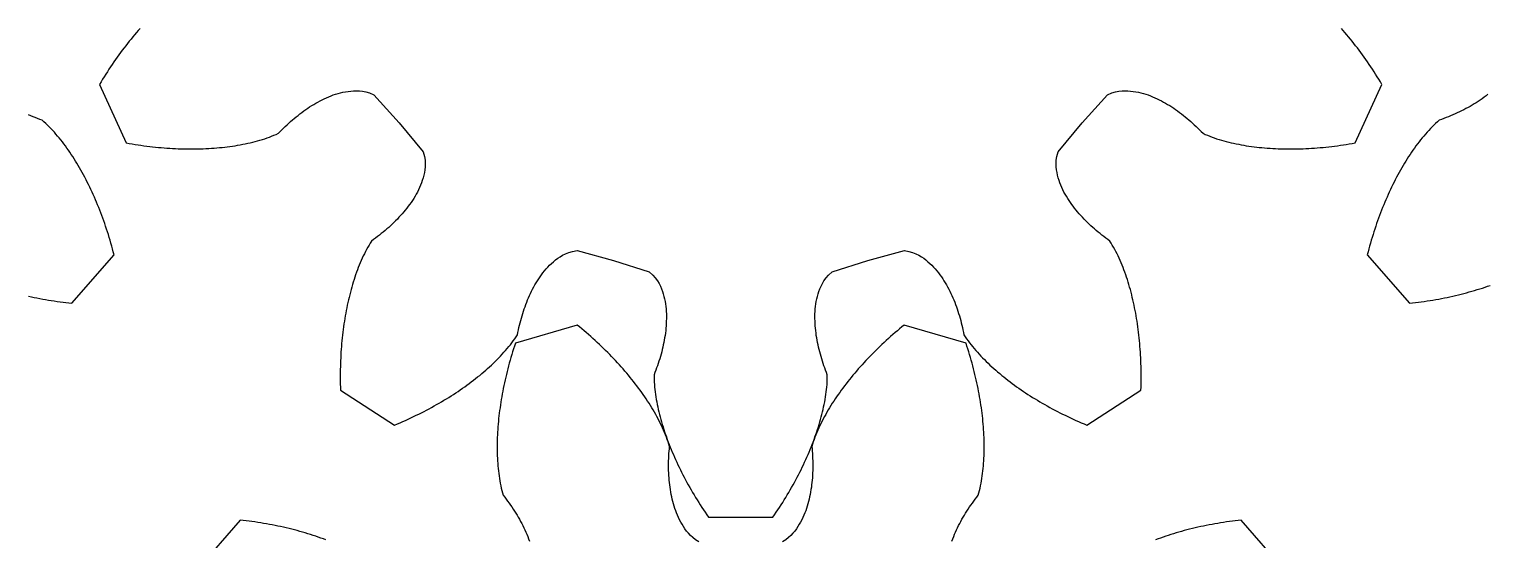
# Model space of a CAD drawing. Header units: metres. Extents: x -83 to 83, y -83 to 83.
# Drawn here: x -26.8 to 28.1, y -26.8 to -7.6 of the extents above; entities that cross this region are included whole.
import ezdxf

# ---------------------------------------------------------------- set-up
doc = ezdxf.new("R2010")
doc.units = ezdxf.units.M

msp = doc.modelspace()

# ---------------------------------------------------------------- linework, layer by layer
for points in [[(-22.602, -7.583), (-22.671, -7.661), (-22.739, -7.74), (-22.807, -7.82), (-22.874, -7.9), (-22.941, -7.982), (-23.008, -8.064), (-23.074, -8.148), (-23.139, -8.232), (-23.205, -8.317), (-23.269, -8.402), (-23.334, -8.489), (-23.398, -8.577), (-23.461, -8.665), (-23.524, -8.754), (-23.587, -8.844), (-23.649, -8.934), (-23.71, -9.026), (-23.771, -9.118), (-23.832, -9.211), (-23.892, -9.305), (-23.952, -9.399), (-24.011, -9.495), (-24.07, -9.591), (-24.128, -9.688), (-23.122, -11.89), (-23.011, -11.91), (-22.899, -11.928), (-22.789, -11.946), (-22.678, -11.963), (-22.568, -11.979), (-22.458, -11.994), (-22.348, -12.008), (-22.239, -12.022), (-22.13, -12.034), (-22.021, -12.046), (-21.912, -12.056), (-21.804, -12.066), (-21.696, -12.075), (-21.588, -12.083), (-21.481, -12.091), (-21.374, -12.097), (-21.268, -12.102), (-21.161, -12.107), (-21.056, -12.111), (-20.95, -12.114), (-20.845, -12.115), (-20.74, -12.116), (-20.636, -12.117), (-20.532, -12.116), (-20.428, -12.114), (-20.325, -12.112), (-20.222, -12.108), (-20.12, -12.104), (-20.018, -12.098), (-19.917, -12.092), (-19.816, -12.085), (-19.715, -12.077), (-19.615, -12.068), (-19.516, -12.058), (-19.416, -12.047), (-19.318, -12.035), (-19.22, -12.022), (-19.122, -12.008), (-19.025, -11.993), (-18.929, -11.977), (-18.833, -11.96), (-18.738, -11.942), (-18.643, -11.923), (-18.549, -11.903), (-18.456, -11.882), (-18.363, -11.86), (-18.271, -11.837), (-18.18, -11.812), (-18.089, -11.786), (-17.999, -11.759), (-17.91, -11.731), (-17.822, -11.701), (-17.735, -11.67), (-17.649, -11.637), (-17.564, -11.603), (-17.48, -11.567), (-17.397, -11.528), (-17.331, -11.465), (-17.267, -11.399), (-17.201, -11.335), (-17.135, -11.271), (-17.069, -11.209), (-17.003, -11.145), (-16.935, -11.085), (-16.866, -11.025), (-16.797, -10.966), (-16.728, -10.908), (-16.656, -10.853), (-16.585, -10.797), (-16.513, -10.742), (-16.441, -10.688), (-16.367, -10.638), (-16.293, -10.586), (-16.219, -10.535), (-16.142, -10.488), (-16.066, -10.439), (-15.988, -10.395), (-15.909, -10.351), (-15.829, -10.309), (-15.748, -10.268), (-15.667, -10.228), (-15.584, -10.19), (-15.501, -10.153), (-15.415, -10.121), (-15.329, -10.086), (-15.241, -10.057), (-15.151, -10.03), (-15.06, -10.004), (-14.965, -9.984), (-14.869, -9.966), (-14.771, -9.951), (-14.671, -9.937), (-14.567, -9.931), (-14.461, -9.927), (-14.349, -9.931), (-14.23, -9.943), (-14.1, -9.971), (-13.962, -10.011), (-13.799, -10.082), (-12.848, -11.133), (-12.848, -11.133), (-11.943, -12.224), (-11.896, -12.395), (-11.877, -12.538), (-11.867, -12.67), (-11.872, -12.789), (-11.884, -12.901), (-11.903, -13.006), (-11.924, -13.108), (-11.952, -13.204), (-11.981, -13.299), (-12.012, -13.392), (-12.045, -13.483), (-12.084, -13.569), (-12.124, -13.654), (-12.165, -13.738), (-12.211, -13.817), (-12.255, -13.898), (-12.304, -13.976), (-12.354, -14.052), (-12.405, -14.127), (-12.457, -14.201), (-12.51, -14.274), (-12.564, -14.346), (-12.62, -14.417), (-12.679, -14.485), (-12.736, -14.554), (-12.797, -14.621), (-12.859, -14.686), (-12.919, -14.753), (-12.983, -14.817), (-13.048, -14.88), (-13.113, -14.942), (-13.178, -15.005), (-13.245, -15.066), (-13.313, -15.126), (-13.382, -15.185), (-13.452, -15.243), (-13.524, -15.3), (-13.595, -15.357), (-13.667, -15.413), (-13.74, -15.469), (-13.814, -15.523), (-13.887, -15.579), (-13.936, -15.656), (-13.984, -15.734), (-14.03, -15.813), (-14.075, -15.894), (-14.118, -15.976), (-14.16, -16.059), (-14.201, -16.143), (-14.24, -16.228), (-14.279, -16.314), (-14.316, -16.401), (-14.353, -16.488), (-14.388, -16.577), (-14.422, -16.666), (-14.455, -16.757), (-14.488, -16.848), (-14.519, -16.939), (-14.549, -17.032), (-14.579, -17.125), (-14.607, -17.219), (-14.635, -17.313), (-14.662, -17.409), (-14.687, -17.504), (-14.712, -17.601), (-14.736, -17.698), (-14.76, -17.796), (-14.782, -17.894), (-14.803, -17.993), (-14.824, -18.093), (-14.844, -18.193), (-14.863, -18.293), (-14.881, -18.394), (-14.898, -18.496), (-14.914, -18.599), (-14.93, -18.701), (-14.945, -18.805), (-14.959, -18.908), (-14.972, -19.013), (-14.984, -19.118), (-14.995, -19.223), (-15.006, -19.329), (-15.016, -19.435), (-15.025, -19.542), (-15.033, -19.649), (-15.04, -19.757), (-15.047, -19.865), (-15.052, -19.973), (-15.057, -20.082), (-15.061, -20.192), (-15.064, -20.301), (-15.066, -20.412), (-15.068, -20.522), (-15.069, -20.633), (-15.069, -20.745), (-15.068, -20.857), (-15.066, -20.969), (-15.063, -21.081), (-15.06, -21.194), (-13.023, -22.503), (-12.919, -22.46), (-12.815, -22.415), (-12.713, -22.37), (-12.61, -22.325), (-12.509, -22.278), (-12.408, -22.232), (-12.308, -22.184), (-12.209, -22.136), (-12.11, -22.088), (-12.013, -22.039), (-11.915, -21.989), (-11.819, -21.939), (-11.723, -21.888), (-11.629, -21.837), (-11.534, -21.785), (-11.441, -21.732), (-11.348, -21.679), (-11.257, -21.626), (-11.165, -21.572), (-11.075, -21.517), (-10.986, -21.462), (-10.897, -21.406), (-10.809, -21.35), (-10.722, -21.293), (-10.636, -21.235), (-10.55, -21.177), (-10.466, -21.119), (-10.382, -21.06), (-10.299, -21), (-10.217, -20.94), (-10.136, -20.88), (-10.056, -20.818), (-9.977, -20.757), (-9.899, -20.694), (-9.821, -20.632), (-9.745, -20.568), (-9.669, -20.505), (-9.595, -20.44), (-9.521, -20.375), (-9.449, -20.31), (-9.377, -20.244), (-9.307, -20.177), (-9.237, -20.11), (-9.169, -20.042), (-9.102, -19.974), (-9.036, -19.905), (-8.971, -19.836), (-8.908, -19.765), (-8.845, -19.695), (-8.785, -19.623), (-8.725, -19.552), (-8.667, -19.479), (-8.61, -19.405), (-8.556, -19.331), (-8.502, -19.256), (-8.451, -19.181), (-8.402, -19.104), (-8.382, -19.015), (-8.363, -18.925), (-8.343, -18.835), (-8.322, -18.746), (-8.299, -18.657), (-8.278, -18.568), (-8.254, -18.481), (-8.228, -18.393), (-8.202, -18.306), (-8.175, -18.22), (-8.144, -18.135), (-8.115, -18.05), (-8.084, -17.965), (-8.053, -17.88), (-8.017, -17.798), (-7.983, -17.714), (-7.948, -17.631), (-7.909, -17.55), (-7.872, -17.468), (-7.83, -17.388), (-7.787, -17.309), (-7.743, -17.23), (-7.697, -17.152), (-7.65, -17.075), (-7.601, -16.998), (-7.551, -16.922), (-7.496, -16.848), (-7.443, -16.773), (-7.384, -16.7), (-7.323, -16.629), (-7.261, -16.558), (-7.192, -16.49), (-7.12, -16.423), (-7.046, -16.357), (-6.97, -16.292), (-6.886, -16.23), (-6.798, -16.169), (-6.702, -16.112), (-6.595, -16.058), (-6.471, -16.012), (-6.333, -15.97), (-6.158, -15.942), (-4.789, -16.311), (-4.789, -16.311), (-3.438, -16.741), (-3.306, -16.859), (-3.213, -16.969), (-3.133, -17.075), (-3.073, -17.177), (-3.022, -17.278), (-2.982, -17.376), (-2.944, -17.474), (-2.915, -17.57), (-2.889, -17.665), (-2.865, -17.76), (-2.844, -17.855), (-2.829, -17.948), (-2.817, -18.041), (-2.807, -18.134), (-2.803, -18.226), (-2.796, -18.318), (-2.795, -18.409), (-2.796, -18.5), (-2.798, -18.591), (-2.802, -18.681), (-2.807, -18.771), (-2.814, -18.861), (-2.822, -18.951), (-2.835, -19.04), (-2.846, -19.129), (-2.861, -19.218), (-2.878, -19.307), (-2.893, -19.395), (-2.912, -19.484), (-2.932, -19.572), (-2.953, -19.659), (-2.973, -19.747), (-2.997, -19.835), (-3.022, -19.922), (-3.048, -20.009), (-3.075, -20.096), (-3.105, -20.183), (-3.134, -20.269), (-3.165, -20.355), (-3.196, -20.442), (-3.229, -20.528), (-3.26, -20.614), (-3.26, -20.705), (-3.258, -20.796), (-3.254, -20.888), (-3.248, -20.98), (-3.24, -21.072), (-3.23, -21.165), (-3.219, -21.258), (-3.207, -21.351), (-3.192, -21.444), (-3.177, -21.537), (-3.16, -21.63), (-3.142, -21.724), (-3.122, -21.818), (-3.101, -21.912), (-3.079, -22.006), (-3.056, -22.1), (-3.032, -22.194), (-3.006, -22.288), (-2.979, -22.383), (-2.951, -22.477), (-2.922, -22.572), (-2.892, -22.666), (-2.861, -22.761), (-2.829, -22.856), (-2.795, -22.95), (-2.761, -23.045), (-2.726, -23.14), (-2.689, -23.235), (-2.652, -23.33), (-2.613, -23.425), (-2.574, -23.52), (-2.533, -23.615), (-2.492, -23.709), (-2.449, -23.804), (-2.406, -23.899), (-2.361, -23.994), (-2.316, -24.089), (-2.27, -24.184), (-2.222, -24.279), (-2.174, -24.373), (-2.125, -24.468), (-2.074, -24.563), (-2.023, -24.657), (-1.971, -24.752), (-1.918, -24.846), (-1.864, -24.94), (-1.809, -25.035), (-1.754, -25.129), (-1.697, -25.223), (-1.639, -25.317), (-1.581, -25.411), (-1.521, -25.505), (-1.461, -25.598), (-1.4, -25.692), (-1.338, -25.785), (-1.275, -25.879), (-1.211, -25.972), (1.211, -25.972), (1.275, -25.879), (1.338, -25.785), (1.4, -25.692), (1.461, -25.598), (1.521, -25.505), (1.581, -25.411), (1.639, -25.317), (1.697, -25.223), (1.754, -25.129), (1.809, -25.035), (1.864, -24.94), (1.918, -24.846), (1.971, -24.752), (2.023, -24.657), (2.074, -24.563), (2.125, -24.468), (2.174, -24.373), (2.222, -24.279), (2.27, -24.184), (2.316, -24.089), (2.361, -23.994), (2.406, -23.899), (2.449, -23.804), (2.492, -23.709), (2.533, -23.615), (2.574, -23.52), (2.613, -23.425), (2.652, -23.33), (2.689, -23.235), (2.726, -23.14), (2.761, -23.045), (2.795, -22.95), (2.829, -22.856), (2.861, -22.761), (2.892, -22.666), (2.922, -22.572), (2.951, -22.477), (2.979, -22.383), (3.006, -22.288), (3.032, -22.194), (3.056, -22.1), (3.079, -22.006), (3.101, -21.912), (3.122, -21.818), (3.142, -21.724), (3.16, -21.63), (3.177, -21.537), (3.192, -21.444), (3.207, -21.351), (3.219, -21.258), (3.23, -21.165), (3.24, -21.072), (3.248, -20.98), (3.254, -20.888), (3.258, -20.796), (3.26, -20.705), (3.26, -20.614), (3.229, -20.528), (3.196, -20.442), (3.165, -20.355), (3.134, -20.269), (3.105, -20.183), (3.075, -20.096), (3.048, -20.009), (3.022, -19.922), (2.997, -19.835), (2.973, -19.747), (2.953, -19.659), (2.932, -19.572), (2.912, -19.484), (2.893, -19.395), (2.878, -19.307), (2.861, -19.218), (2.846, -19.129), (2.835, -19.04), (2.822, -18.951), (2.814, -18.861), (2.807, -18.771), (2.802, -18.681), (2.798, -18.591), (2.796, -18.5), (2.795, -18.409), (2.796, -18.318), (2.803, -18.226), (2.807, -18.134), (2.817, -18.041), (2.829, -17.948), (2.844, -17.855), (2.865, -17.76), (2.889, -17.665), (2.915, -17.57), (2.944, -17.474), (2.982, -17.376), (3.022, -17.278), (3.073, -17.177), (3.133, -17.075), (3.213, -16.969), (3.306, -16.859), (3.438, -16.741), (4.789, -16.311), (4.789, -16.311), (6.158, -15.942), (6.333, -15.97), (6.471, -16.012), (6.595, -16.058), (6.702, -16.112), (6.798, -16.169), (6.886, -16.23), (6.97, -16.292), (7.046, -16.357), (7.12, -16.423), (7.192, -16.49), (7.261, -16.558), (7.323, -16.629), (7.384, -16.7), (7.443, -16.773), (7.496, -16.848), (7.551, -16.922), (7.601, -16.998), (7.65, -17.075), (7.697, -17.152), (7.743, -17.23), (7.787, -17.309), (7.83, -17.388), (7.872, -17.468), (7.909, -17.55), (7.948, -17.631), (7.983, -17.714), (8.017, -17.798), (8.053, -17.88), (8.084, -17.965), (8.115, -18.05), (8.144, -18.135), (8.175, -18.22), (8.202, -18.306), (8.228, -18.393), (8.254, -18.481), (8.278, -18.568), (8.299, -18.657), (8.322, -18.746), (8.343, -18.835), (8.363, -18.925), (8.382, -19.015), (8.402, -19.104), (8.451, -19.181), (8.502, -19.256), (8.556, -19.331), (8.61, -19.405), (8.667, -19.479), (8.725, -19.552), (8.785, -19.623), (8.845, -19.695), (8.908, -19.765), (8.971, -19.836), (9.036, -19.905), (9.102, -19.974), (9.169, -20.042), (9.237, -20.11), (9.307, -20.177), (9.377, -20.244), (9.449, -20.31), (9.521, -20.375), (9.595, -20.44), (9.669, -20.505), (9.745, -20.568), (9.821, -20.632), (9.899, -20.694), (9.977, -20.757), (10.056, -20.818), (10.136, -20.88), (10.217, -20.94), (10.299, -21), (10.382, -21.06), (10.466, -21.119), (10.55, -21.177), (10.636, -21.235), (10.722, -21.293), (10.809, -21.35), (10.897, -21.406), (10.986, -21.462), (11.075, -21.517), (11.165, -21.572), (11.257, -21.626), (11.348, -21.679), (11.441, -21.732), (11.534, -21.785), (11.629, -21.837), (11.723, -21.888), (11.819, -21.939), (11.915, -21.989), (12.013, -22.039), (12.11, -22.088), (12.209, -22.136), (12.308, -22.184), (12.408, -22.232), (12.509, -22.278), (12.61, -22.325), (12.712, -22.37), (12.815, -22.415), (12.919, -22.46), (13.023, -22.503), (15.06, -21.194), (15.063, -21.081), (15.066, -20.969), (15.068, -20.857), (15.069, -20.745), (15.069, -20.633), (15.068, -20.522), (15.066, -20.412), (15.064, -20.301), (15.061, -20.192), (15.057, -20.082), (15.052, -19.973), (15.047, -19.865), (15.04, -19.757), (15.033, -19.649), (15.025, -19.542), (15.016, -19.435), (15.006, -19.329), (14.995, -19.223), (14.984, -19.118), (14.972, -19.013), (14.959, -18.908), (14.945, -18.805), (14.93, -18.701), (14.914, -18.599), (14.898, -18.496), (14.881, -18.394), (14.863, -18.293), (14.844, -18.193), (14.824, -18.093), (14.803, -17.993), (14.782, -17.894), (14.76, -17.796), (14.736, -17.698), (14.712, -17.601), (14.687, -17.504), (14.662, -17.409), (14.635, -17.313), (14.607, -17.219), (14.579, -17.125), (14.549, -17.032), (14.519, -16.939), (14.488, -16.848), (14.455, -16.757), (14.422, -16.666), (14.388, -16.577), (14.353, -16.488), (14.316, -16.401), (14.279, -16.314), (14.24, -16.228), (14.201, -16.143), (14.16, -16.059), (14.118, -15.976), (14.075, -15.894), (14.03, -15.813), (13.984, -15.734), (13.936, -15.656), (13.887, -15.579), (13.814, -15.523), (13.74, -15.469), (13.667, -15.413), (13.595, -15.357), (13.524, -15.3), (13.452, -15.243), (13.382, -15.185), (13.313, -15.126), (13.245, -15.066), (13.178, -15.005), (13.113, -14.942), (13.048, -14.88), (12.983, -14.817), (12.919, -14.753), (12.859, -14.686), (12.797, -14.621), (12.736, -14.554), (12.679, -14.485), (12.62, -14.417), (12.564, -14.346), (12.51, -14.274), (12.457, -14.201), (12.405, -14.127), (12.354, -14.052), (12.304, -13.976), (12.255, -13.898), (12.211, -13.817), (12.165, -13.738), (12.124, -13.654), (12.084, -13.569), (12.045, -13.483), (12.012, -13.392), (11.981, -13.299), (11.952, -13.204), (11.924, -13.108), (11.903, -13.006), (11.884, -12.901), (11.872, -12.789), (11.867, -12.67), (11.877, -12.538), (11.896, -12.395), (11.943, -12.224), (12.848, -11.133), (12.848, -11.133), (13.799, -10.082), (13.962, -10.011), (14.1, -9.971), (14.23, -9.943), (14.349, -9.931), (14.461, -9.927), (14.567, -9.931), (14.671, -9.937), (14.771, -9.951), (14.869, -9.966), (14.965, -9.984), (15.06, -10.004), (15.151, -10.03), (15.241, -10.057), (15.329, -10.086), (15.415, -10.121), (15.501, -10.153), (15.584, -10.19), (15.667, -10.228), (15.748, -10.268), (15.829, -10.309), (15.909, -10.351), (15.988, -10.395), (16.066, -10.439), (16.142, -10.488), (16.219, -10.535), (16.293, -10.586), (16.367, -10.638), (16.441, -10.688), (16.513, -10.742), (16.585, -10.797), (16.656, -10.853), (16.728, -10.908), (16.797, -10.966), (16.866, -11.025), (16.935, -11.085), (17.003, -11.145), (17.069, -11.209), (17.135, -11.271), (17.201, -11.335), (17.267, -11.399), (17.331, -11.465), (17.397, -11.528), (17.48, -11.567), (17.564, -11.603), (17.649, -11.637), (17.735, -11.67), (17.822, -11.701), (17.91, -11.731), (17.999, -11.759), (18.089, -11.786), (18.18, -11.812), (18.271, -11.837), (18.363, -11.86), (18.456, -11.882), (18.549, -11.903), (18.643, -11.923), (18.738, -11.942), (18.833, -11.96), (18.929, -11.977), (19.025, -11.993), (19.122, -12.008), (19.22, -12.022), (19.318, -12.035), (19.416, -12.047), (19.515, -12.058), (19.615, -12.068), (19.715, -12.077), (19.816, -12.085), (19.917, -12.092), (20.018, -12.098), (20.12, -12.104), (20.222, -12.108), (20.325, -12.112), (20.428, -12.114), (20.532, -12.116), (20.636, -12.117), (20.74, -12.116), (20.845, -12.115), (20.95, -12.114), (21.056, -12.111), (21.161, -12.107), (21.268, -12.102), (21.374, -12.097), (21.481, -12.091), (21.588, -12.083), (21.696, -12.075), (21.804, -12.066), (21.912, -12.056), (22.021, -12.046), (22.13, -12.034), (22.239, -12.022), (22.348, -12.008), (22.458, -11.994), (22.568, -11.979), (22.678, -11.963), (22.789, -11.946), (22.899, -11.928), (23.011, -11.91), (23.122, -11.89), (24.128, -9.688), (24.07, -9.591), (24.011, -9.495), (23.952, -9.399), (23.892, -9.305), (23.832, -9.211), (23.771, -9.118), (23.71, -9.026), (23.649, -8.934), (23.587, -8.844), (23.524, -8.754), (23.461, -8.665), (23.398, -8.577), (23.334, -8.489), (23.269, -8.402), (23.205, -8.317), (23.139, -8.232), (23.074, -8.148), (23.008, -8.064), (22.941, -7.982), (22.874, -7.9), (22.807, -7.82), (22.739, -7.74), (22.671, -7.661), (22.602, -7.583)], [(28.118, -10.06), (28.047, -10.116), (27.975, -10.171), (27.903, -10.225), (27.83, -10.278), (27.754, -10.326), (27.679, -10.376), (27.602, -10.423), (27.525, -10.469), (27.448, -10.515), (27.369, -10.559), (27.289, -10.601), (27.209, -10.642), (27.129, -10.685), (27.047, -10.724), (26.965, -10.762), (26.882, -10.8), (26.799, -10.836), (26.714, -10.87), (26.629, -10.905), (26.544, -10.938), (26.458, -10.971), (26.372, -11.003), (26.286, -11.036), (26.217, -11.095), (26.15, -11.156), (26.083, -11.22), (26.017, -11.284), (25.953, -11.351), (25.889, -11.419), (25.826, -11.488), (25.764, -11.558), (25.703, -11.63), (25.643, -11.703), (25.584, -11.777), (25.525, -11.852), (25.467, -11.928), (25.409, -12.005), (25.353, -12.083), (25.297, -12.163), (25.242, -12.243), (25.187, -12.324), (25.133, -12.406), (25.08, -12.489), (25.028, -12.573), (24.976, -12.657), (24.925, -12.743), (24.874, -12.829), (24.825, -12.917), (24.775, -13.005), (24.727, -13.094), (24.679, -13.183), (24.632, -13.274), (24.585, -13.365), (24.54, -13.457), (24.494, -13.55), (24.45, -13.643), (24.406, -13.737), (24.363, -13.832), (24.32, -13.928), (24.278, -14.025), (24.237, -14.122), (24.196, -14.22), (24.156, -14.318), (24.117, -14.417), (24.078, -14.517), (24.04, -14.618), (24.003, -14.719), (23.966, -14.821), (23.93, -14.924), (23.895, -15.027), (23.86, -15.131), (23.826, -15.235), (23.793, -15.34), (23.761, -15.446), (23.729, -15.552), (23.697, -15.659), (23.667, -15.767), (23.637, -15.875), (23.608, -15.984), (23.579, -16.093), (25.165, -17.923), (25.277, -17.91), (25.389, -17.897), (25.5, -17.883), (25.611, -17.868), (25.721, -17.852), (25.831, -17.835), (25.94, -17.818), (26.049, -17.8), (26.157, -17.781), (26.265, -17.762), (26.372, -17.741), (26.479, -17.72), (26.585, -17.699), (26.69, -17.676), (26.795, -17.653), (26.9, -17.629), (27.004, -17.604), (27.107, -17.578), (27.209, -17.552), (27.311, -17.525), (27.413, -17.497), (27.514, -17.469), (27.614, -17.44), (27.713, -17.409), (27.812, -17.379), (27.911, -17.347), (28.008, -17.315), (28.105, -17.282), (28.201, -17.248)], [(-26.795, -17.653), (-26.69, -17.676), (-26.585, -17.699), (-26.479, -17.72), (-26.372, -17.741), (-26.265, -17.762), (-26.157, -17.781), (-26.049, -17.8), (-25.94, -17.818), (-25.831, -17.835), (-25.721, -17.852), (-25.611, -17.868), (-25.5, -17.883), (-25.389, -17.897), (-25.277, -17.91), (-25.165, -17.923), (-23.579, -16.093), (-23.608, -15.984), (-23.637, -15.875), (-23.667, -15.767), (-23.697, -15.659), (-23.729, -15.552), (-23.761, -15.446), (-23.793, -15.34), (-23.826, -15.235), (-23.86, -15.131), (-23.895, -15.027), (-23.93, -14.924), (-23.966, -14.821), (-24.003, -14.719), (-24.04, -14.618), (-24.078, -14.517), (-24.117, -14.417), (-24.156, -14.318), (-24.196, -14.22), (-24.237, -14.122), (-24.278, -14.025), (-24.32, -13.928), (-24.363, -13.833), (-24.406, -13.738), (-24.45, -13.643), (-24.494, -13.55), (-24.54, -13.457), (-24.585, -13.365), (-24.632, -13.274), (-24.679, -13.183), (-24.727, -13.094), (-24.775, -13.005), (-24.825, -12.917), (-24.874, -12.829), (-24.925, -12.743), (-24.976, -12.657), (-25.028, -12.573), (-25.08, -12.489), (-25.133, -12.406), (-25.187, -12.324), (-25.242, -12.243), (-25.297, -12.163), (-25.353, -12.083), (-25.409, -12.005), (-25.467, -11.928), (-25.525, -11.852), (-25.584, -11.777), (-25.643, -11.703), (-25.703, -11.63), (-25.765, -11.558), (-25.826, -11.488), (-25.889, -11.419), (-25.953, -11.351), (-26.017, -11.284), (-26.083, -11.22), (-26.15, -11.156), (-26.217, -11.095), (-26.286, -11.036), (-26.372, -11.003), (-26.458, -10.971), (-26.544, -10.938), (-26.629, -10.905), (-26.714, -10.87), (-26.799, -10.836)], [(-1.578, -26.893), (-1.698, -26.814), (-1.804, -26.734), (-1.891, -26.653), (-1.968, -26.571), (-2.034, -26.488), (-2.098, -26.405), (-2.153, -26.321), (-2.205, -26.236), (-2.254, -26.152), (-2.302, -26.067), (-2.342, -25.982), (-2.38, -25.896), (-2.416, -25.81), (-2.446, -25.723), (-2.478, -25.636), (-2.505, -25.549), (-2.53, -25.462), (-2.553, -25.374), (-2.575, -25.286), (-2.595, -25.198), (-2.614, -25.11), (-2.631, -25.022), (-2.644, -24.932), (-2.659, -24.844), (-2.669, -24.754), (-2.678, -24.665), (-2.689, -24.575), (-2.696, -24.485), (-2.701, -24.395), (-2.705, -24.305), (-2.711, -24.215), (-2.712, -24.124), (-2.713, -24.033), (-2.713, -23.943), (-2.711, -23.852), (-2.707, -23.76), (-2.703, -23.669), (-2.698, -23.577), (-2.692, -23.486), (-2.685, -23.394), (-2.68, -23.303), (-2.705, -23.215), (-2.733, -23.128), (-2.763, -23.041), (-2.794, -22.955), (-2.828, -22.868), (-2.863, -22.782), (-2.9, -22.697), (-2.939, -22.611), (-2.978, -22.526), (-3.02, -22.44), (-3.062, -22.356), (-3.106, -22.271), (-3.151, -22.186), (-3.198, -22.102), (-3.245, -22.018), (-3.294, -21.935), (-3.344, -21.851), (-3.395, -21.768), (-3.447, -21.685), (-3.501, -21.602), (-3.555, -21.519), (-3.611, -21.437), (-3.667, -21.355), (-3.725, -21.273), (-3.784, -21.192), (-3.843, -21.11), (-3.904, -21.029), (-3.966, -20.949), (-4.028, -20.868), (-4.092, -20.788), (-4.157, -20.708), (-4.222, -20.628), (-4.289, -20.549), (-4.356, -20.47), (-4.425, -20.391), (-4.494, -20.313), (-4.565, -20.234), (-4.636, -20.156), (-4.708, -20.079), (-4.781, -20.002), (-4.855, -19.925), (-4.93, -19.848), (-5.005, -19.772), (-5.082, -19.696), (-5.159, -19.62), (-5.238, -19.545), (-5.317, -19.47), (-5.397, -19.395), (-5.478, -19.321), (-5.56, -19.247), (-5.642, -19.173), (-5.726, -19.1), (-5.81, -19.027), (-5.895, -18.954), (-5.981, -18.882), (-6.068, -18.811), (-6.155, -18.739), (-8.479, -19.421), (-8.514, -19.529), (-8.548, -19.636), (-8.581, -19.743), (-8.614, -19.85), (-8.645, -19.957), (-8.676, -20.064), (-8.706, -20.17), (-8.734, -20.277), (-8.762, -20.383), (-8.789, -20.489), (-8.815, -20.595), (-8.84, -20.701), (-8.865, -20.806), (-8.888, -20.912), (-8.91, -21.017), (-8.932, -21.122), (-8.953, -21.226), (-8.972, -21.331), (-8.991, -21.435), (-9.009, -21.539), (-9.026, -21.643), (-9.042, -21.747), (-9.056, -21.85), (-9.071, -21.953), (-9.084, -22.056), (-9.096, -22.158), (-9.107, -22.26), (-9.117, -22.362), (-9.126, -22.464), (-9.135, -22.565), (-9.142, -22.666), (-9.148, -22.767), (-9.153, -22.867), (-9.158, -22.967), (-9.161, -23.067), (-9.163, -23.166), (-9.164, -23.265), (-9.164, -23.363), (-9.164, -23.462), (-9.162, -23.559), (-9.158, -23.656), (-9.154, -23.753), (-9.149, -23.85), (-9.142, -23.946), (-9.135, -24.041), (-9.126, -24.136), (-9.116, -24.23), (-9.104, -24.324), (-9.092, -24.418), (-9.078, -24.51), (-9.062, -24.603), (-9.045, -24.694), (-9.027, -24.785), (-9.007, -24.875), (-8.985, -24.964), (-8.961, -25.052), (-8.935, -25.14), (-8.881, -25.214), (-8.826, -25.287), (-8.771, -25.361), (-8.718, -25.435), (-8.665, -25.51), (-8.612, -25.584), (-8.562, -25.66), (-8.512, -25.736), (-8.464, -25.813), (-8.416, -25.89), (-8.372, -25.969), (-8.327, -26.047), (-8.283, -26.126), (-8.24, -26.205), (-8.2, -26.286), (-8.16, -26.366), (-8.12, -26.447), (-8.084, -26.53), (-8.047, -26.612), (-8.014, -26.695), (-7.982, -26.78), (-7.951, -26.865)], [(7.951, -26.865), (7.982, -26.78), (8.014, -26.695), (8.047, -26.612), (8.084, -26.53), (8.12, -26.447), (8.16, -26.366), (8.2, -26.286), (8.24, -26.205), (8.283, -26.126), (8.327, -26.047), (8.372, -25.969), (8.416, -25.89), (8.464, -25.813), (8.512, -25.736), (8.562, -25.66), (8.612, -25.584), (8.665, -25.51), (8.718, -25.435), (8.771, -25.361), (8.826, -25.287), (8.881, -25.214), (8.935, -25.14), (8.961, -25.052), (8.985, -24.964), (9.007, -24.875), (9.027, -24.785), (9.045, -24.694), (9.062, -24.603), (9.078, -24.51), (9.092, -24.418), (9.104, -24.324), (9.116, -24.23), (9.126, -24.136), (9.135, -24.041), (9.142, -23.946), (9.149, -23.85), (9.154, -23.753), (9.158, -23.656), (9.162, -23.559), (9.164, -23.462), (9.164, -23.363), (9.164, -23.265), (9.163, -23.166), (9.161, -23.067), (9.158, -22.967), (9.153, -22.867), (9.148, -22.767), (9.142, -22.666), (9.135, -22.565), (9.126, -22.464), (9.117, -22.362), (9.107, -22.26), (9.096, -22.158), (9.084, -22.056), (9.071, -21.953), (9.057, -21.85), (9.042, -21.747), (9.026, -21.643), (9.009, -21.539), (8.991, -21.435), (8.972, -21.331), (8.953, -21.226), (8.932, -21.122), (8.91, -21.017), (8.888, -20.912), (8.865, -20.806), (8.84, -20.701), (8.815, -20.595), (8.789, -20.489), (8.762, -20.383), (8.734, -20.277), (8.706, -20.17), (8.676, -20.064), (8.645, -19.957), (8.614, -19.85), (8.581, -19.743), (8.548, -19.636), (8.514, -19.529), (8.479, -19.421), (6.155, -18.739), (6.155, -18.739), (6.068, -18.811), (5.981, -18.882), (5.895, -18.954), (5.81, -19.027), (5.726, -19.1), (5.642, -19.173), (5.56, -19.247), (5.478, -19.321), (5.397, -19.395), (5.317, -19.47), (5.238, -19.545), (5.159, -19.62), (5.082, -19.696), (5.005, -19.772), (4.93, -19.848), (4.855, -19.925), (4.781, -20.002), (4.708, -20.079), (4.636, -20.156), (4.565, -20.234), (4.494, -20.313), (4.425, -20.391), (4.356, -20.47), (4.289, -20.549), (4.222, -20.628), (4.157, -20.708), (4.092, -20.788), (4.028, -20.868), (3.966, -20.949), (3.904, -21.029), (3.843, -21.11), (3.784, -21.192), (3.725, -21.273), (3.667, -21.355), (3.611, -21.437), (3.555, -21.519), (3.501, -21.602), (3.447, -21.685), (3.395, -21.768), (3.344, -21.851), (3.294, -21.935), (3.245, -22.018), (3.198, -22.102), (3.151, -22.186), (3.106, -22.271), (3.062, -22.356), (3.02, -22.44), (2.978, -22.526), (2.939, -22.611), (2.9, -22.697), (2.863, -22.782), (2.828, -22.868), (2.794, -22.955), (2.763, -23.041), (2.733, -23.128), (2.705, -23.215), (2.68, -23.303), (2.685, -23.394), (2.692, -23.486), (2.698, -23.577), (2.703, -23.669), (2.707, -23.76), (2.711, -23.852), (2.713, -23.943), (2.713, -24.033), (2.712, -24.124), (2.711, -24.215), (2.705, -24.305), (2.701, -24.395), (2.696, -24.485), (2.689, -24.575), (2.678, -24.665), (2.669, -24.754), (2.659, -24.844), (2.644, -24.932), (2.631, -25.022), (2.614, -25.11), (2.595, -25.198), (2.575, -25.286), (2.553, -25.374), (2.53, -25.462), (2.505, -25.549), (2.478, -25.636), (2.446, -25.723), (2.416, -25.81), (2.38, -25.896), (2.342, -25.982), (2.302, -26.067), (2.255, -26.152), (2.205, -26.236), (2.153, -26.321), (2.098, -26.405), (2.034, -26.488), (1.968, -26.571), (1.891, -26.653), (1.804, -26.734), (1.698, -26.814), (1.578, -26.893)], [(-15.608, -26.822), (-15.703, -26.787), (-15.799, -26.752), (-15.895, -26.718), (-15.992, -26.685), (-16.089, -26.653), (-16.188, -26.621), (-16.287, -26.591), (-16.386, -26.56), (-16.486, -26.531), (-16.587, -26.503), (-16.689, -26.475), (-16.791, -26.448), (-16.893, -26.422), (-16.996, -26.396), (-17.1, -26.371), (-17.205, -26.347), (-17.31, -26.324), (-17.415, -26.301), (-17.521, -26.28), (-17.628, -26.259), (-17.735, -26.238), (-17.843, -26.219), (-17.951, -26.2), (-18.06, -26.182), (-18.169, -26.165), (-18.279, -26.148), (-18.389, -26.132), (-18.5, -26.117), (-18.611, -26.103), (-18.723, -26.09), (-18.835, -26.077), (-20.421, -27.907)], [(20.421, -27.907), (18.835, -26.077), (18.723, -26.09), (18.611, -26.103), (18.5, -26.117), (18.389, -26.132), (18.279, -26.148), (18.169, -26.165), (18.06, -26.182), (17.951, -26.2), (17.843, -26.219), (17.735, -26.238), (17.628, -26.259), (17.521, -26.28), (17.415, -26.301), (17.31, -26.324), (17.205, -26.347), (17.1, -26.371), (16.996, -26.396), (16.893, -26.422), (16.791, -26.448), (16.689, -26.475), (16.587, -26.503), (16.486, -26.531), (16.386, -26.56), (16.287, -26.591), (16.188, -26.621), (16.089, -26.653), (15.992, -26.685), (15.895, -26.718), (15.799, -26.752), (15.703, -26.787), (15.608, -26.822)]]:
    msp.add_lwpolyline(points)
msp.add_circle((0, 0), 83)

doc.saveas('drawing.dxf')
